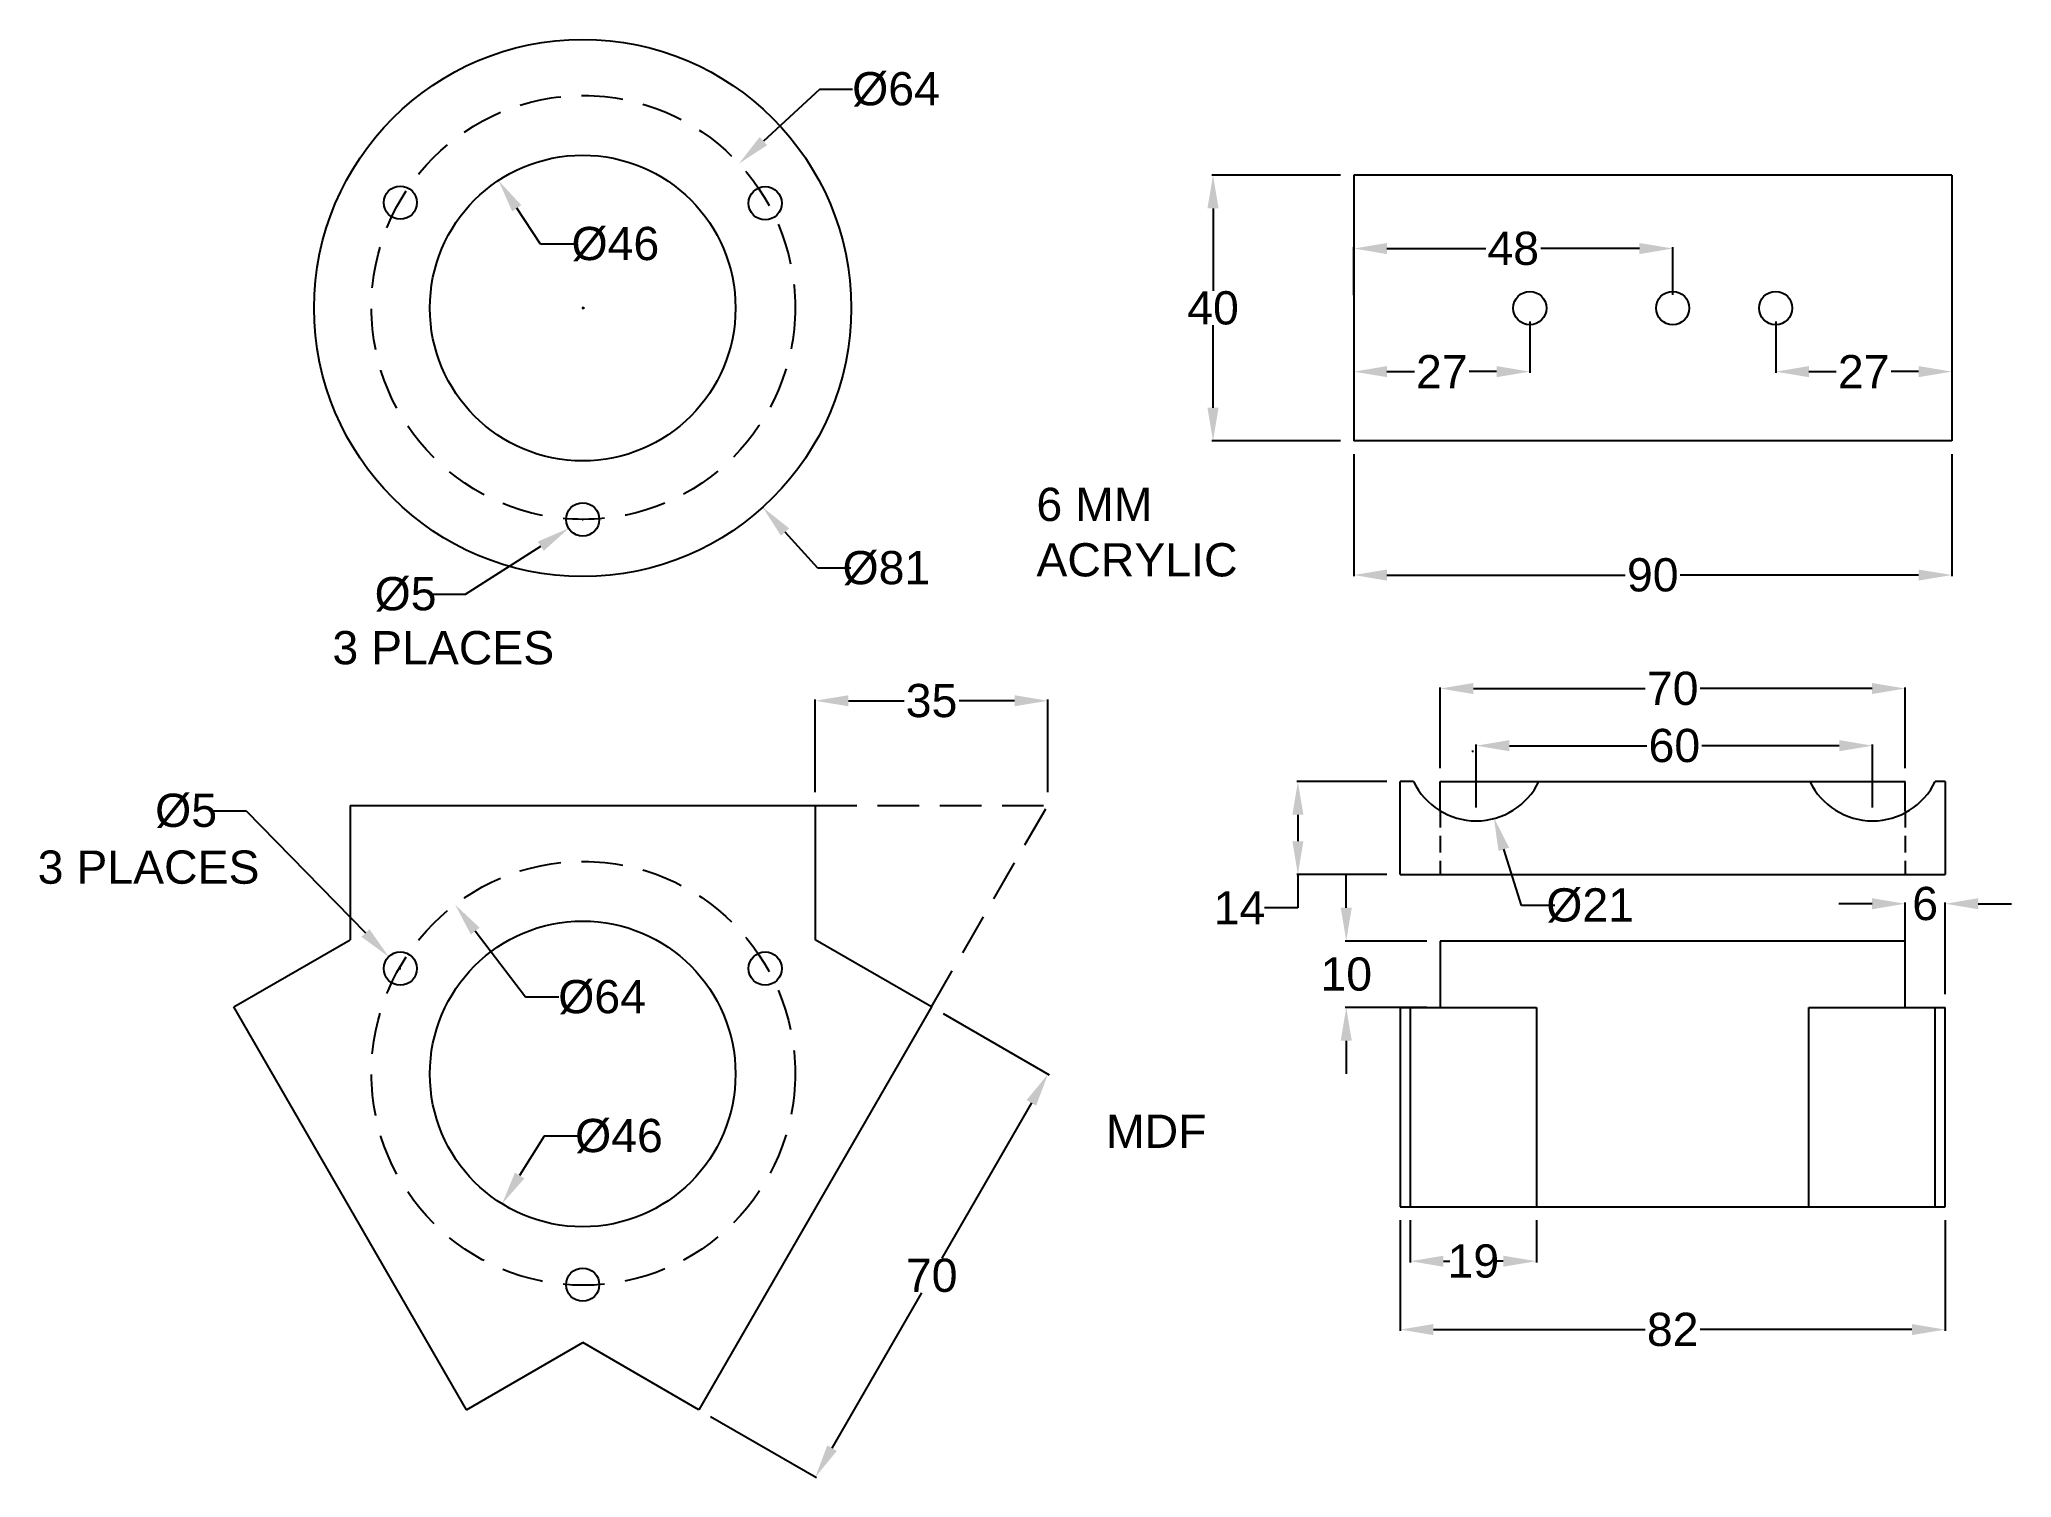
# Model space of a CAD drawing. Header units: inches. Extents: x 0 to 297, y 0 to 216.
import ezdxf

# ---------------------------------------------------------------- set-up
doc = ezdxf.new("R2010")
doc.units = ezdxf.units.IN
doc.header["$MEASUREMENT"] = 0
doc.linetypes.add('DASHED', pattern=[0.375, 0.25, -0.125])
doc.layers.add('Base1', color=7, linetype='Continuous')
doc.layers.add('Delta_Moving_Parts_JN', color=7, linetype='Continuous')
doc.styles.get("Standard").update_dxf_attribs({"font": 'arial.ttf'})
doc.dimstyles.new('3D printer', dxfattribs={"dimtxt": 5, "dimasz": 5, "dimexe": 0.18, "dimexo": 0.0625, "dimgap": 0.09, "dimtad": 0, "dimtih": 1, "dimtoh": 1, "dimdec": 0, "dimzin": 0, "dimdsep": 46, "dimtxsty": 'Standard', "dimcen": 0.09, "dimadec": 0, "dimazin": 0, "dimtfac": 1, "dimtdec": 4, "dimtofl": 0, "dimtmove": 0, "dimatfit": 3, "dimfxl": 1, "dimtolj": 1, "dimtzin": 0, "dimarcsym": 0})

# ---------------------------------------------------------------- blocks, each defined once
blk = doc.blocks.new('*D2')
at = {"layer": 'Base1', "color": 0, "linetype": 'Continuous', "lineweight": -2, "ltscale": 25}
for p, q in [((75.68, 185.59), (72.11, 190.99)), ((80.68, 185.59), (75.68, 185.59))]:
    blk.add_line(p, q, dxfattribs=at)
at = {"layer": 'Base1', "color": 0}
blk.add_solid([(72.8, 191.45), (71.41, 190.53), (69.35, 195.16)], dxfattribs=at)
at = {"layer": 'Defpoints', "color": 0}
for p in [(69.35, 195.16), (94.72, 156.78)]:
    blk.add_point(p, dxfattribs=at)
at = {"layer": 'Base1', "color": 0, "insert": (86.95, 185.59), "char_height": 5, "attachment_point": 5}
blk.add_mtext('\\A1;%%c46', dxfattribs=at)
blk = doc.blocks.new('*D3')
at = {"layer": 'Base1', "color": 0, "linetype": 'Continuous', "ltscale": 25}
for p, q in [((81.94, 175.97), (82.12, 175.97)), ((82.03, 175.88), (82.03, 176.06))]:
    blk.add_line(p, q, dxfattribs=at)
at = {"layer": 'Base1', "color": 0, "linetype": 'Continuous', "lineweight": -2, "ltscale": 25}
for p, q in [((117.41, 136.82), (112.48, 142.27)), ((122.41, 136.82), (117.41, 136.82))]:
    blk.add_line(p, q, dxfattribs=at)
at = {"layer": 'Base1', "color": 0}
blk.add_solid([(113.1, 142.83), (111.86, 141.72), (109.13, 145.98)], dxfattribs=at)
at = {"layer": 'Defpoints', "color": 0}
for p in [(54.94, 205.96), (109.13, 145.98)]:
    blk.add_point(p, dxfattribs=at)
at = {"layer": 'Base1', "color": 0, "insert": (127.74, 136.82), "char_height": 5, "attachment_point": 5}
blk.add_mtext('\\A1;%%c81', dxfattribs=at)
blk = doc.blocks.new('*D4')
at = {"layer": 'Base1', "color": 0, "linetype": 'Continuous', "lineweight": -2, "ltscale": 25}
for p, q in [((117.66, 208.88), (109.22, 201.09)), ((122.66, 208.88), (117.66, 208.88))]:
    blk.add_line(p, q, dxfattribs=at)
at = {"layer": 'Base1', "color": 0, "linetype": 'Continuous', "ltscale": 25}
for p, q in [((82.03, 176.06), (82.21, 176.06)), ((82.12, 175.97), (82.12, 176.15))]:
    blk.add_line(p, q, dxfattribs=at)
at = {"layer": 'Base1', "color": 0}
blk.add_solid([(108.66, 201.7), (109.79, 200.48), (105.55, 197.7)], dxfattribs=at)
at = {"layer": 'Defpoints', "color": 0}
for p in [(105.55, 197.7), (58.7, 154.43)]:
    blk.add_point(p, dxfattribs=at)
at = {"layer": 'Base1', "color": 0, "insert": (129.19, 208.88), "char_height": 5, "attachment_point": 5}
blk.add_mtext('\\A1;%%c64', dxfattribs=at)
blk = doc.blocks.new('*D5')
at = {"layer": 'Base1', "color": 0, "linetype": 'Continuous', "ltscale": 25}
for p, q in [((81.94, 144.17), (82.12, 144.17)), ((82.03, 144.08), (82.03, 144.26))]:
    blk.add_line(p, q, dxfattribs=at)
at = {"layer": 'Base1', "color": 0, "linetype": 'Continuous', "lineweight": -2, "ltscale": 25}
for p, q in [((64.39, 132.9), (75.71, 140.14)), ((59.39, 132.9), (64.39, 132.9))]:
    blk.add_line(p, q, dxfattribs=at)
at = {"layer": 'Base1', "color": 0}
blk.add_solid([(76.16, 139.43), (75.27, 140.84), (79.93, 142.83)], dxfattribs=at)
at = {"layer": 'Defpoints', "color": 0}
for p in [(84.14, 145.52), (79.93, 142.83)]:
    blk.add_point(p, dxfattribs=at)
at = {"layer": 'Base1', "color": 0, "insert": (55.37, 132.9), "char_height": 5, "attachment_point": 5}
blk.add_mtext('\\A1;%%c5', dxfattribs=at)
blk = doc.blocks.new('*D6')
at = {"layer": 'Base1', "color": 0, "linetype": 'Continuous', "lineweight": -2, "ltscale": 25}
for p, q in [((136.27, 69.83), (152.22, 60.62)), ((149.56, 56.38), (136.06, 32.99)), ((119.56, 4.42), (133.07, 27.81)), ((101.27, 9.21), (117.22, 0))]:
    blk.add_line(p, q, dxfattribs=at)
at = {"layer": 'Base1', "color": 0}
for points in [[(150.28, 55.96), (148.84, 56.8), (152.06, 60.71)], [(118.84, 4.84), (120.28, 4), (117.06, 0.09)]]:
    blk.add_solid(points, dxfattribs=at)
at = {"layer": 'Defpoints', "color": 0}
for p in [(134.53, 70.83), (152.06, 60.71), (99.53, 10.21)]:
    blk.add_point(p, dxfattribs=at)
at = {"layer": 'Base1', "color": 0, "insert": (134.56, 30.4), "char_height": 5, "attachment_point": 5}
blk.add_mtext('\\A1;70', dxfattribs=at)
blk = doc.blocks.new('*D7')
at = {"layer": 'Base1', "color": 0, "linetype": 'Continuous', "lineweight": -2, "ltscale": 25}
for p, q in [((117.03, 103.14), (117.03, 117.06)), ((122.03, 116.88), (130.4, 116.88)), ((147.03, 116.88), (138.67, 116.88)), ((152.03, 103.14), (152.03, 117.06))]:
    blk.add_line(p, q, dxfattribs=at)
at = {"layer": 'Base1', "color": 0}
for points in [[(122.03, 117.72), (122.03, 116.05), (117.03, 116.88)], [(147.03, 116.05), (147.03, 117.72), (152.03, 116.88)]]:
    blk.add_solid(points, dxfattribs=at)
at = {"layer": 'Defpoints', "color": 0}
for p in [(152.03, 116.88), (117.03, 101.14), (152.03, 101.14)]:
    blk.add_point(p, dxfattribs=at)
at = {"layer": 'Base1', "color": 0, "insert": (134.53, 116.88), "char_height": 5, "attachment_point": 5}
blk.add_mtext('\\A1;35', dxfattribs=at)
blk = doc.blocks.new('*D8')
at = {"layer": 'Base1', "color": 0, "linetype": 'Continuous', "lineweight": -2, "ltscale": 25}
for p, q in [((76.22, 51.37), (72.54, 45.44)), ((81.22, 51.37), (76.22, 51.37))]:
    blk.add_line(p, q, dxfattribs=at)
at = {"layer": 'Base1', "color": 0}
blk.add_solid([(71.83, 45.88), (73.25, 45), (69.9, 41.19)], dxfattribs=at)
at = {"layer": 'Defpoints', "color": 0}
for p in [(94.17, 80.27), (69.9, 41.19)]:
    blk.add_point(p, dxfattribs=at)
at = {"layer": 'Base1', "color": 0, "insert": (87.49, 51.37), "char_height": 5, "attachment_point": 5}
blk.add_mtext('\\A1;%%c46', dxfattribs=at)
blk = doc.blocks.new('*D9')
at = {"layer": 'Base1', "color": 0, "linetype": 'Continuous', "lineweight": -2, "ltscale": 25}
for p, q in [((73.42, 72.27), (65.85, 82.22)), ((78.42, 72.27), (73.42, 72.27))]:
    blk.add_line(p, q, dxfattribs=at)
at = {"layer": 'Base1', "color": 0}
blk.add_solid([(66.52, 82.73), (65.19, 81.72), (62.83, 86.2)], dxfattribs=at)
at = {"layer": 'Defpoints', "color": 0}
for p in [(62.83, 86.2), (101.42, 35.43)]:
    blk.add_point(p, dxfattribs=at)
at = {"layer": 'Base1', "color": 0, "insert": (84.95, 72.27), "char_height": 5, "attachment_point": 5}
blk.add_mtext('\\A1;%%c64', dxfattribs=at)
blk = doc.blocks.new('*D10')
at = {"layer": 'Base1', "color": 0, "linetype": 'Continuous', "lineweight": -2, "ltscale": 25}
for p, q in [((26.36, 100.31), (31.36, 100.31)), ((31.36, 100.31), (49.33, 81.94))]:
    blk.add_line(p, q, dxfattribs=at)
at = {"layer": 'Base1', "color": 0, "linetype": 'Continuous', "ltscale": 25}
for p, q in [((54.49, 76.58), (54.67, 76.58)), ((54.58, 76.49), (54.58, 76.67))]:
    blk.add_line(p, q, dxfattribs=at)
at = {"layer": 'Base1', "color": 0}
blk.add_solid([(48.73, 81.36), (49.93, 82.52), (52.83, 78.37)], dxfattribs=at)
at = {"layer": 'Defpoints', "color": 0}
for p in [(52.83, 78.37), (56.32, 74.79)]:
    blk.add_point(p, dxfattribs=at)
at = {"layer": 'Base1', "color": 0, "insert": (22.34, 100.31), "char_height": 5, "attachment_point": 5}
blk.add_mtext('\\A1;%%c5', dxfattribs=at)
blk = doc.blocks.new('*D11')
at = {"layer": 'Base1', "color": 0, "linetype": 'Continuous', "lineweight": -2, "ltscale": 25}
for p, q in [((211.08, 106.73), (211.08, 118.9)), ((281.08, 106.73), (281.08, 118.9)), ((216.08, 118.72), (241.95, 118.72)), ((276.08, 118.72), (250.22, 118.72))]:
    blk.add_line(p, q, dxfattribs=at)
at = {"layer": 'Base1', "color": 0}
for points in [[(216.08, 119.55), (216.08, 117.89), (211.08, 118.72)], [(276.08, 117.89), (276.08, 119.55), (281.08, 118.72)]]:
    blk.add_solid(points, dxfattribs=at)
at = {"layer": 'Defpoints', "color": 0}
for p in [(281.08, 118.72), (211.08, 104.73), (281.08, 104.73)]:
    blk.add_point(p, dxfattribs=at)
at = {"layer": 'Base1', "color": 0, "insert": (246.08, 118.72), "char_height": 5, "attachment_point": 5}
blk.add_mtext('\\A1;70', dxfattribs=at)
blk = doc.blocks.new('*D27')
at = {"layer": 'Base1', "color": 0, "linetype": 'Continuous', "ltscale": 25}
for p, q in [((215.92, 109.31), (216.1, 109.31)), ((216.01, 109.22), (216.01, 109.4))]:
    blk.add_line(p, q, dxfattribs=at)
at = {"layer": 'Base1', "color": 0, "linetype": 'Continuous', "lineweight": -2, "ltscale": 25}
for p, q in [((223.32, 86.07), (220.66, 94.53)), ((228.32, 86.07), (223.32, 86.07))]:
    blk.add_line(p, q, dxfattribs=at)
at = {"layer": 'Base1', "color": 0}
blk.add_solid([(221.46, 94.78), (219.87, 94.28), (219.16, 99.3)], dxfattribs=at)
at = {"layer": 'Defpoints', "color": 0}
for p in [(212.86, 119.33), (219.16, 99.3)]:
    blk.add_point(p, dxfattribs=at)
at = {"layer": 'Base1', "color": 0, "insert": (233.66, 86.07), "char_height": 5, "attachment_point": 5}
blk.add_mtext('\\A1;%%c21', dxfattribs=at)
blk = doc.blocks.new('*D16')
at = {"layer": 'Base1', "color": 0, "linetype": 'Continuous', "lineweight": -2, "ltscale": 25}
for p, q in [((203.08, 104.73), (189.49, 104.73)), ((189.67, 99.73), (189.67, 95.73)), ((203.08, 90.73), (189.49, 90.73)), ((189.67, 90.73), (189.67, 85.73)), ((189.67, 85.73), (184.67, 85.73))]:
    blk.add_line(p, q, dxfattribs=at)
at = {"layer": 'Base1', "color": 0}
for points in [[(190.5, 99.73), (188.84, 99.73), (189.67, 104.73)], [(188.84, 95.73), (190.5, 95.73), (189.67, 90.73)]]:
    blk.add_solid(points, dxfattribs=at)
at = {"layer": 'Defpoints', "color": 0}
for p in [(205.08, 104.73), (189.67, 90.73), (205.08, 90.73)]:
    blk.add_point(p, dxfattribs=at)
at = {"layer": 'Base1', "color": 0, "insert": (180.88, 85.73), "char_height": 5, "attachment_point": 5}
blk.add_mtext('\\A1;14', dxfattribs=at)
blk = doc.blocks.new('*D17')
at = {"layer": 'Base1', "color": 0, "linetype": 'Continuous', "lineweight": -2, "ltscale": 25}
for p, q in [((196.95, 85.73), (196.95, 90.73)), ((209.08, 80.73), (196.77, 80.73)), ((209.08, 70.73), (196.77, 70.73)), ((196.95, 65.73), (196.95, 60.73))]:
    blk.add_line(p, q, dxfattribs=at)
at = {"layer": 'Base1', "color": 0}
for points in [[(196.12, 85.73), (197.78, 85.73), (196.95, 80.73)], [(197.78, 65.73), (196.12, 65.73), (196.95, 70.73)]]:
    blk.add_solid(points, dxfattribs=at)
at = {"layer": 'Defpoints', "color": 0}
for p in [(211.08, 80.73), (196.95, 70.73), (211.08, 70.73)]:
    blk.add_point(p, dxfattribs=at)
at = {"layer": 'Base1', "color": 0, "insert": (196.95, 75.73), "char_height": 5, "attachment_point": 5}
blk.add_mtext('\\A1;10', dxfattribs=at)
blk = doc.blocks.new('*D18')
at = {"layer": 'Base1', "color": 0, "linetype": 'Continuous', "lineweight": -2, "ltscale": 25}
for p, q in [((196.08, 195.97), (176.72, 195.97)), ((176.9, 190.97), (176.9, 178.56)), ((176.9, 160.97), (176.9, 173.38)), ((196.08, 155.97), (176.72, 155.97))]:
    blk.add_line(p, q, dxfattribs=at)
at = {"layer": 'Base1', "color": 0}
for points in [[(177.73, 190.97), (176.06, 190.97), (176.9, 195.97)], [(176.06, 160.97), (177.73, 160.97), (176.9, 155.97)]]:
    blk.add_solid(points, dxfattribs=at)
at = {"layer": 'Defpoints', "color": 0}
for p in [(198.08, 195.97), (176.9, 155.97), (198.08, 155.97)]:
    blk.add_point(p, dxfattribs=at)
at = {"layer": 'Base1', "color": 0, "insert": (176.9, 175.97), "char_height": 5, "attachment_point": 5}
blk.add_mtext('\\A1;40', dxfattribs=at)
blk = doc.blocks.new('*D19')
at = {"layer": 'Base1', "color": 0, "linetype": 'Continuous', "lineweight": -2, "ltscale": 25}
for p, q in [((198.08, 153.97), (198.08, 135.62)), ((288.08, 153.97), (288.08, 135.62)), ((203.08, 135.8), (238.95, 135.8)), ((283.08, 135.8), (247.22, 135.8))]:
    blk.add_line(p, q, dxfattribs=at)
at = {"layer": 'Base1', "color": 0}
for points in [[(203.08, 136.63), (203.08, 134.96), (198.08, 135.8)], [(283.08, 134.96), (283.08, 136.63), (288.08, 135.8)]]:
    blk.add_solid(points, dxfattribs=at)
at = {"layer": 'Defpoints', "color": 0}
for p in [(198.08, 155.97), (288.08, 155.97), (288.08, 135.8)]:
    blk.add_point(p, dxfattribs=at)
at = {"layer": 'Base1', "color": 0, "insert": (243.08, 135.8), "char_height": 5, "attachment_point": 5}
blk.add_mtext('\\A1;90', dxfattribs=at)
blk = doc.blocks.new('*D20')
at = {"layer": 'Base1', "color": 0, "linetype": 'Continuous', "lineweight": -2, "ltscale": 25}
for p, q in [((198.08, 173.97), (198.08, 166.22)), ((224.58, 173.97), (224.58, 166.22)), ((203.08, 166.4), (207.2, 166.4)), ((219.58, 166.4), (215.47, 166.4))]:
    blk.add_line(p, q, dxfattribs=at)
at = {"layer": 'Base1', "color": 0}
for points in [[(203.08, 167.24), (203.08, 165.57), (198.08, 166.4)], [(219.58, 165.57), (219.58, 167.24), (224.58, 166.4)]]:
    blk.add_solid(points, dxfattribs=at)
at = {"layer": 'Defpoints', "color": 0}
for p in [(198.08, 175.97), (224.58, 175.97), (198.08, 166.4)]:
    blk.add_point(p, dxfattribs=at)
at = {"layer": 'Base1', "color": 0, "insert": (211.33, 166.4), "char_height": 5, "attachment_point": 5}
blk.add_mtext('\\A1;27', dxfattribs=at)
blk = doc.blocks.new('*D21')
at = {"layer": 'Base1', "color": 0, "linetype": 'Continuous', "lineweight": -2, "ltscale": 25}
for p, q in [((198.08, 177.91), (198.08, 185.11)), ((203.08, 184.93), (217.95, 184.93)), ((241.08, 184.93), (226.22, 184.93)), ((246.08, 177.97), (246.08, 185.11))]:
    blk.add_line(p, q, dxfattribs=at)
at = {"layer": 'Base1', "color": 0}
for points in [[(203.08, 185.76), (203.08, 184.09), (198.08, 184.93)], [(241.08, 184.09), (241.08, 185.76), (246.08, 184.93)]]:
    blk.add_solid(points, dxfattribs=at)
at = {"layer": 'Defpoints', "color": 0}
for p in [(198.08, 184.93), (198.08, 175.91), (246.08, 175.97)]:
    blk.add_point(p, dxfattribs=at)
at = {"layer": 'Base1', "color": 0, "insert": (222.08, 184.93), "char_height": 5, "attachment_point": 5}
blk.add_mtext('\\A1;48', dxfattribs=at)
blk = doc.blocks.new('*D22')
at = {"layer": 'Base1', "color": 0, "linetype": 'Continuous', "lineweight": -2, "ltscale": 25}
for p, q in [((261.58, 173.97), (261.58, 166.22)), ((288.08, 173.97), (288.08, 166.22)), ((266.58, 166.4), (270.7, 166.4)), ((283.08, 166.4), (278.97, 166.4))]:
    blk.add_line(p, q, dxfattribs=at)
at = {"layer": 'Base1', "color": 0}
for points in [[(266.58, 167.24), (266.58, 165.57), (261.58, 166.4)], [(283.08, 165.57), (283.08, 167.24), (288.08, 166.4)]]:
    blk.add_solid(points, dxfattribs=at)
at = {"layer": 'Defpoints', "color": 0}
for p in [(261.58, 175.97), (288.08, 175.97), (288.08, 166.4)]:
    blk.add_point(p, dxfattribs=at)
at = {"layer": 'Base1', "color": 0, "insert": (274.83, 166.4), "char_height": 5, "attachment_point": 5}
blk.add_mtext('\\A1;27', dxfattribs=at)
blk = doc.blocks.new('*D28')
at = {"layer": 'Base1', "color": 0, "linetype": 'Continuous', "lineweight": -2, "ltscale": 25}
for p, q in [((216.51, 100.81), (216.51, 110.3)), ((221.51, 110.12), (242.2, 110.12)), ((271.16, 110.12), (250.47, 110.12)), ((276.16, 100.81), (276.16, 110.3))]:
    blk.add_line(p, q, dxfattribs=at)
at = {"layer": 'Base1', "color": 0}
for points in [[(221.51, 110.96), (221.51, 109.29), (216.51, 110.12)], [(271.16, 109.29), (271.16, 110.96), (276.16, 110.12)]]:
    blk.add_solid(points, dxfattribs=at)
at = {"layer": 'Defpoints', "color": 0}
for p in [(276.16, 110.12), (216.51, 98.81), (276.16, 98.81)]:
    blk.add_point(p, dxfattribs=at)
at = {"layer": 'Base1', "color": 0, "insert": (246.33, 110.12), "char_height": 5, "attachment_point": 5}
blk.add_mtext('\\A1;60', dxfattribs=at)
blk = doc.blocks.new('*D29')
at = {"layer": 'Base1', "color": 0, "linetype": 'Continuous', "lineweight": -2, "ltscale": 25}
for p, q in [((205.08, 38.73), (205.08, 22.08)), ((287.08, 38.73), (287.08, 22.08)), ((210.08, 22.26), (241.95, 22.26)), ((282.08, 22.26), (250.22, 22.26))]:
    blk.add_line(p, q, dxfattribs=at)
at = {"layer": 'Base1', "color": 0}
for points in [[(210.08, 23.1), (210.08, 21.43), (205.08, 22.26)], [(282.08, 21.43), (282.08, 23.1), (287.08, 22.26)]]:
    blk.add_solid(points, dxfattribs=at)
at = {"layer": 'Defpoints', "color": 0}
for p in [(205.08, 40.73), (287.08, 40.73), (287.08, 22.26)]:
    blk.add_point(p, dxfattribs=at)
at = {"layer": 'Base1', "color": 0, "insert": (246.08, 22.26), "char_height": 5, "attachment_point": 5}
blk.add_mtext('\\A1;82', dxfattribs=at)
blk = doc.blocks.new('*D30')
at = {"layer": 'Base1', "color": 0, "linetype": 'Continuous', "lineweight": -2, "ltscale": 25}
for p, q in [((206.58, 38.73), (206.58, 32.37)), ((225.58, 38.73), (225.58, 32.37)), ((211.58, 32.55), (212.55, 32.55)), ((220.58, 32.55), (219.61, 32.55))]:
    blk.add_line(p, q, dxfattribs=at)
at = {"layer": 'Base1', "color": 0}
for points in [[(211.58, 33.38), (211.58, 31.72), (206.58, 32.55)], [(220.58, 31.72), (220.58, 33.38), (225.58, 32.55)]]:
    blk.add_solid(points, dxfattribs=at)
at = {"layer": 'Defpoints', "color": 0}
for p in [(206.58, 40.73), (225.58, 40.73), (225.58, 32.55)]:
    blk.add_point(p, dxfattribs=at)
at = {"layer": 'Base1', "color": 0, "insert": (216.08, 32.55), "char_height": 5, "attachment_point": 5}
blk.add_mtext('\\A1;19', dxfattribs=at)
blk = doc.blocks.new('*D31')
at = {"layer": 'Base1', "color": 0, "linetype": 'Continuous', "lineweight": -2, "ltscale": 25}
for p, q in [((276.08, 86.34), (271.08, 86.34)), ((281.08, 72.73), (281.08, 86.52)), ((287.08, 72.73), (287.08, 86.52)), ((292.08, 86.34), (297.08, 86.34))]:
    blk.add_line(p, q, dxfattribs=at)
at = {"layer": 'Base1', "color": 0}
for points in [[(276.08, 85.51), (276.08, 87.17), (281.08, 86.34)], [(292.08, 87.17), (292.08, 85.51), (287.08, 86.34)]]:
    blk.add_solid(points, dxfattribs=at)
at = {"layer": 'Defpoints', "color": 0}
for p in [(287.08, 86.34), (281.08, 70.73), (287.08, 70.73)]:
    blk.add_point(p, dxfattribs=at)
at = {"layer": 'Base1', "color": 0, "insert": (284.08, 86.34), "char_height": 5, "attachment_point": 5}
blk.add_mtext('\\A1;6', dxfattribs=at)

msp = doc.modelspace()

# ---------------------------------------------------------------- linework, layer by layer
at = {"layer": 'Base1'}
for p, q in [((198.08, 195.97), (198.08, 155.97)), ((288.08, 195.97), (288.08, 155.97)), ((207.06, 104.73), (205.08, 104.73)), ((287.08, 104.73), (285.6, 104.73))]:
    msp.add_line(p, q, dxfattribs=at)
at = {"layer": 'Base1', "linetype": 'Continuous', "ltscale": 25}
for p, q in [((205.08, 90.73), (205.08, 104.73)), ((211.08, 104.73), (281.08, 104.73)), ((211.08, 100.32), (211.08, 104.73)), ((281.08, 100.32), (281.08, 104.73)), ((287.08, 104.73), (287.08, 90.73)), ((205.08, 90.73), (287.08, 90.73)), ((211.08, 80.73), (211.08, 70.73)), ((281.08, 80.73), (211.08, 80.73)), ((281.08, 70.73), (281.08, 80.73)), ((205.08, 70.73), (225.58, 70.73)), ((205.08, 70.73), (205.08, 40.73)), ((206.58, 70.73), (206.58, 40.73)), ((225.58, 70.73), (225.58, 40.73)), ((266.58, 70.73), (287.08, 70.73)), ((266.58, 40.73), (266.58, 70.73)), ((285.58, 40.73), (285.58, 70.73)), ((287.08, 40.73), (287.08, 70.73)), ((205.08, 40.73), (287.08, 40.73))]:
    msp.add_line(p, q, dxfattribs=at)
at = {"layer": 'Base1', "color": 3, "linetype": 'DASHED', "ltscale": 25}
for p in [(117.03, 101.14), (134.53, 70.83)]:
    msp.add_line(p, (152.03, 101.14), dxfattribs=at)
at = {"layer": 'Base1', "linetype": 'DASHED', "ltscale": 10}
for p, q in [((211.08, 100.32), (211.08, 90.73)), ((281.08, 100.32), (281.08, 90.73))]:
    msp.add_line(p, q, dxfattribs=at)
at = {"layer": 'Base1', "color": 3, "linetype": 'DASHED', "ltscale": 25}
for centre in [(82.12, 176.06), (82.12, 60.82)]:
    msp.add_circle(centre, 31.89, dxfattribs=at)
at = {"layer": 'Base1', "linetype": 'Continuous', "ltscale": 25}
for centre in [(54.58, 191.83), (109.49, 191.74), (82.03, 144.17), (54.58, 76.58), (109.49, 76.58), (82.03, 29.02)]:
    msp.add_circle(centre, 2.5, dxfattribs=at)
at = {"layer": 'Base1'}
for centre in [(224.58, 175.97), (246.08, 175.97), (261.58, 175.97)]:
    msp.add_circle(centre, 2.5, dxfattribs=at)
at = {"layer": 'Base1', "linetype": 'DASHED', "ltscale": 25}
msp.add_circle((82.12, 175.97), 0.09, dxfattribs=at)
at = {"layer": 'Base1', "linetype": 'Continuous', "ltscale": 25}
for centre in [(216.51, 109.31), (276.16, 109.31)]:
    msp.add_arc(centre, 10.5, 205.8998, 334.1002, dxfattribs=at)
at = {"layer": 'Delta_Moving_Parts_JN'}
for p, q in [((288.08, 195.97), (198.08, 195.97)), ((288.08, 155.97), (198.08, 155.97)), ((47.03, 101.14), (47.03, 80.93)), ((47.03, 101.14), (117.03, 101.14)), ((117.03, 101.14), (117.03, 80.93)), ((29.53, 70.83), (47.03, 80.93)), ((134.53, 70.83), (117.03, 80.93)), ((64.53, 10.21), (29.53, 70.83)), ((134.53, 70.83), (99.53, 10.21)), ((64.53, 10.21), (82.03, 20.31)), ((99.53, 10.21), (82.03, 20.31))]:
    msp.add_line(p, q, dxfattribs=at)
for centre, radius in [((82.03, 175.97), 40.41), ((82.03, 175.97), 23), ((82.03, 60.73), 23)]:
    msp.add_circle(centre, radius, dxfattribs=at)

# ---------------------------------------------------------------- texts
at = {"layer": 'Base1', "color": 3, "linetype": 'Continuous', "ltscale": 25}
for s, p in [('6 MM', (150.32, 143.93)), ('ACRYLIC', (150.32, 135.59)), ('3 PLACES', (44.36, 122.37)), ('3 PLACES', (0, 89.35)), ('MDF', (160.79, 49.61))]:
    msp.add_text(s, height=5, dxfattribs=at).set_placement(p)

# ---------------------------------------------------------------- dimensions: what is measured, and where the dimension line sits
for p1, p2, picture, middle, dimtype in [((58.7, 154.43), (105.55, 197.7), '*D4', (129.19, 208.88), 131), ((54.94, 205.96), (109.13, 145.98), '*D3', (127.74, 136.82), 131), ((94.72, 156.78), (69.35, 195.16), '*D2', (86.95, 185.59), 131), ((84.14, 145.52), (79.93, 142.83), '*D5', (55.37, 132.9), 131), ((212.86, 119.33), (219.16, 99.3), '*D27', (233.66, 86.07), 163), ((56.32, 74.79), (52.83, 78.37), '*D10', (22.34, 100.31), 131), ((101.42, 35.43), (62.83, 86.2), '*D9', (84.95, 72.27), 131), ((94.17, 80.27), (69.9, 41.19), '*D8', (87.49, 51.37), 131)]:
    dim = msp.add_diameter_dim_2p(p1=p1, p2=p2, dimstyle='3D printer', override={"dimexo": 2}, dxfattribs=at)
    dim.commit()
    dim.dimension.update_dxf_attribs({"geometry": picture, "text_midpoint": middle, "dimtype": dimtype})
for base, p1, p2, picture, middle in [((176.9, 155.97), (198.08, 195.97), (198.08, 155.97), '*D18', (176.9, 175.97)), ((189.67, 90.73), (205.08, 104.73), (205.08, 90.73), '*D16', (180.88, 85.73)), ((196.95, 70.73), (211.08, 80.73), (211.08, 70.73), '*D17', (196.95, 75.73))]:
    dim = msp.add_linear_dim(base=base, p1=p1, p2=p2, angle=90, dimstyle='3D printer', override={"dimexo": 2}, dxfattribs=at)
    dim.commit()
    dim.dimension.update_dxf_attribs({"geometry": picture, "text_midpoint": middle})
for base, p1, p2, picture, middle in [((198.08, 184.93), (246.08, 175.97), (198.08, 175.91), '*D21', (222.08, 184.93)), ((198.08277946, 166.40228158), (224.58277946, 175.97207244), (198.08277946, 175.97207244), '*D20', (211.33277946, 166.40228158)), ((288.08277946, 166.40228158), (261.58277946, 175.97207244), (288.08277946, 175.97207244), '*D22', (274.83277946, 166.40228158)), ((288.08, 135.8), (198.08, 155.97), (288.08, 155.97), '*D19', (243.08, 135.8)), ((281.08, 118.72), (211.08, 104.73), (281.08, 104.73), '*D11', (246.08, 118.72)), ((152.03, 116.88), (117.03, 101.14), (152.03, 101.14), '*D7', (134.53, 116.88)), ((276.16, 110.12), (216.51, 98.81), (276.16, 98.81), '*D28', (246.33, 110.12)), ((287.08, 86.34), (281.08, 70.73), (287.08, 70.73), '*D31', (284.08, 86.34)), ((287.08, 22.26), (205.08, 40.73), (287.08, 40.73), '*D29', (246.08, 22.26)), ((225.58, 32.55), (206.58, 40.73), (225.58, 40.73), '*D30', (216.08, 32.55))]:
    dim = msp.add_linear_dim(base=base, p1=p1, p2=p2, dimstyle='3D printer', override={"dimexo": 2}, dxfattribs=at)
    dim.commit()
    dim.dimension.update_dxf_attribs({"geometry": picture, "text_midpoint": middle})
dim = msp.add_aligned_dim(p1=(99.53, 10.21), p2=(134.53, 70.83), distance=-20.24, dimstyle='3D printer', override={"dimexo": 2}, dxfattribs=at)
dim.commit()
dim.dimension.update_dxf_attribs({"geometry": '*D6', "text_midpoint": (134.56, 30.4)})

doc.saveas('drawing.dxf')
